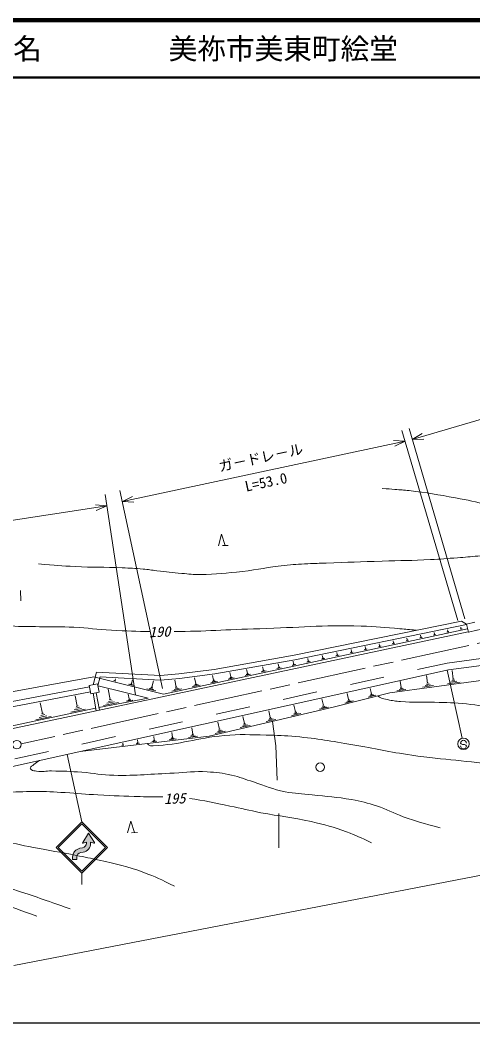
# Model space of a CAD drawing. Units: millimetres, scale not verified. Extents: x 40000 to 680000, y 20000 to 380000.
# Drawn here: x 379071 to 458127, y 205000 to 380000 of the extents above; entities that cross this region are included whole.
import ezdxf
from ezdxf.enums import TextEntityAlignment as Align

# ---------------------------------------------------------------- set-up
doc = ezdxf.new("R2010")
doc.units = ezdxf.units.MM
doc.header["$LTSCALE"] = 1000
doc.linetypes.add('CHAIN', pattern=[18.5, 12, -1.5, 3.5, -1.5])
doc.linetypes.add('DASHED_SPACED', pattern=[12, 6, -6])
for name, color, linetype, lineweight in [('M-BMK', 2, 'CHAIN', 13), ('M-TTL', 2, 'Continuous', 140), ('M-TTL-BAND', 7, 'Continuous', 25), ('M-TTL-LINE', 7, 'Continuous', 50), ('M-TTL-TXT', 7, 'Continuous', 13)]:
    doc.layers.add(name, color=color, linetype=linetype, lineweight=lineweight)
doc.styles.add('@ＭＳ ゴシック', font='')
doc.styles.add('ＭＳ ゴシック', font='')
doc.styles.get('@ＭＳ ゴシック').set_extended_font_data('@MS Gothic')
doc.styles.get('ＭＳ ゴシック').set_extended_font_data('MS Gothic')

msp = doc.modelspace()

# ---------------------------------------------------------------- hatches: boundary and pattern name
at = {"layer": 'M-TTL-TXT'}
msp.add_hatch(color=256, dxfattribs=at).paths.add_polyline_path([(391023, 238112), (392038, 236470, -0.69923), (391950, 236359), (391950, 236359), (391397, 236540), (391397, 236360, -0.36397), (390097, 234810), (390097, 234810), (389665, 234734, 0.36397), (388984, 233922), (388984, 233507), (388234, 233507), (388234, 233922, -0.36397), (389535, 235472), (389967, 235548, 0.36397), (390648, 236360), (390648, 236540), (390095, 236359, -0.69923), (390008, 236470)])

# ---------------------------------------------------------------- linework, layer by layer
at = {"layer": 'M-BMK'}
msp.add_line((475470, 274837), (379259, 253725), dxfattribs=at)
at = {"layer": 'M-TTL'}
msp.add_line((680000, 380000), (40000, 380000), dxfattribs=at)
at = {"layer": 'M-TTL-BAND'}
msp.add_line((40000, 205000), (579000, 205000), dxfattribs=at)
at = {"layer": 'M-TTL-LINE'}
msp.add_line((40000, 370000), (680000, 370000), dxfattribs=at)
at = {"layer": 'M-TTL-TXT'}
for p, q in [((571650, 343321), (447537, 306811)), ((455500, 275207), (445735, 308402)), ((456737, 275535), (446972, 308730)), ((396928, 295961), (446282, 306542)), ((446282, 306542), (444284, 306643)), ((444501, 305631), (446282, 306542)), ((449244, 307853), (447537, 306811)), ((447537, 306811), (449536, 306860)), ((403916, 263366), (396509, 297917)), ((399209, 262259), (393907, 297191)), ((398708, 296873), (396928, 295961)), ((396928, 295961), (398925, 295860)), ((349890, 288487), (394207, 295214)), ((394207, 295214), (392219, 295436)), ((392375, 294412), (394207, 295214)), ((413690, 288274), (414224, 290292)), ((414224, 290292), (414889, 288313)), ((415389, 288329), (414390, 288297)), ((379191, 278683), (379134, 280432)), ((456117, 275133), (457019, 274576)), ((457010, 274573), (458427, 274939)), ((451391, 272852), (451331, 273132)), ((453940, 273273), (453562, 273191)), ((453837, 273290), (453648, 273250)), ((453727, 273346), (453670, 273611)), ((453782, 273318), (453687, 273298)), ((453750, 273351), (453703, 273341)), ((456243, 273766), (455885, 273690)), ((456146, 273783), (455967, 273745)), ((456041, 273835), (455987, 274085)), ((456093, 273809), (456004, 273790)), ((456063, 273840), (456019, 273830)), ((457010, 274573), (457365, 273199)), ((457365, 273199), (458782, 273565)), ((444518, 271253), (444053, 271153)), ((444392, 271274), (444159, 271224)), ((444256, 271342), (444186, 271668)), ((444324, 271308), (444207, 271283)), ((444285, 271349), (444227, 271336)), ((446906, 271765), (446463, 271670)), ((446786, 271785), (446564, 271738)), ((446656, 271850), (446589, 272160)), ((446721, 271818), (446610, 271794)), ((446683, 271856), (446628, 271844)), ((449272, 272272), (448851, 272181)), ((449158, 272291), (448947, 272246)), ((449034, 272353), (448971, 272648)), ((449096, 272322), (448991, 272300)), ((449060, 272359), (449008, 272347)), ((451617, 272775), (451217, 272689)), ((451508, 272793), (451308, 272750)), ((451450, 272822), (451350, 272801)), ((451416, 272857), (451366, 272846)), ((434434, 269265), (434350, 269653)), ((437223, 269689), (436691, 269575)), ((437079, 269713), (436813, 269656)), ((436923, 269791), (436843, 270164)), ((437001, 269752), (436868, 269724)), ((436956, 269798), (436889, 269784)), ((439677, 270215), (439167, 270106)), ((439538, 270238), (439284, 270184)), ((439389, 270313), (439313, 270670)), ((439464, 270276), (439336, 270248)), ((439421, 270320), (439357, 270306)), ((442108, 270736), (441621, 270632)), ((441976, 270759), (441733, 270706)), ((441833, 270830), (441760, 271171)), ((441905, 270794), (441783, 270768)), ((441864, 270837), (441803, 270823)), ((426828, 267659), (426733, 268103)), ((429726, 268081), (429125, 267953)), ((429563, 268109), (429263, 268045)), ((429387, 268197), (429297, 268618)), ((429475, 268153), (429325, 268121)), ((429425, 268205), (429349, 268189)), ((432248, 268622), (431670, 268498)), ((432091, 268649), (431802, 268587)), ((431922, 268733), (431835, 269138)), ((432006, 268691), (431862, 268660)), ((431958, 268741), (431886, 268726)), ((434747, 269158), (434192, 269039)), ((434596, 269184), (434319, 269124)), ((434515, 269224), (434376, 269194)), ((434468, 269272), (434399, 269257)), ((415863, 265434), (415708, 266157)), ((418753, 266020), (418614, 266670)), ((418811, 266033), (418695, 266008)), ((422009, 266427), (421182, 266250)), ((421784, 266465), (421371, 266377)), ((421542, 266586), (421418, 267165)), ((421663, 266526), (421456, 266482)), ((421594, 266597), (421490, 266575)), ((424644, 266992), (423915, 266836)), ((424446, 267026), (424082, 266948)), ((424233, 267132), (424123, 267642)), ((424339, 267079), (424157, 267040)), ((424278, 267142), (424187, 267123)), ((427186, 267537), (426552, 267401)), ((427014, 267566), (426697, 267498)), ((426921, 267613), (426763, 267579)), ((426868, 267668), (426789, 267651)), ((453655, 266577), (456267, 254677)), ((454692, 264979), (454487, 266502)), ((395797, 264643), (395448, 264729)), ((395718, 264700), (395543, 264743)), ((395683, 264745), (395596, 264767)), ((395670, 264786), (395626, 264796)), ((395648, 264791), (395708, 265035)), ((398579, 264243), (398467, 264270)), ((398523, 264257), (398677, 264882)), ((402080, 263596), (402350, 264692)), ((406326, 263613), (406063, 264837)), ((409729, 264242), (409515, 265241)), ((409818, 264261), (409640, 264223)), ((413522, 264607), (412358, 264358)), ((413206, 264661), (412624, 264537)), ((412865, 264832), (412690, 265646)), ((413035, 264747), (412745, 264684)), ((412938, 264847), (412792, 264816)), ((416446, 265234), (415412, 265013)), ((416165, 265282), (415649, 265172)), ((416014, 265358), (415756, 265303)), ((415927, 265448), (415798, 265420)), ((419277, 265841), (418349, 265642)), ((419025, 265884), (418561, 265785)), ((418889, 265952), (418657, 265903)), ((445583, 263541), (445435, 264644)), ((450209, 264306), (450030, 265640)), ((450328, 264322), (450090, 264290)), ((455867, 264473), (453692, 264181)), ((455294, 264617), (454206, 264471)), ((454993, 264798), (454449, 264725)), ((454828, 264997), (454556, 264961)), ((373890, 260379), (391197, 263675)), ((373978, 259442), (391372, 262754)), ((391160, 263871), (392615, 264149)), ((391160, 263871), (391431, 262450)), ((391431, 262450), (392887, 262728)), ((391819, 262524), (392339, 259461)), ((392370, 262629), (392916, 259584)), ((392615, 264149), (392887, 262728)), ((392679, 263813), (401438, 261658)), ((394800, 261430), (394460, 263250)), ((398904, 263879), (398011, 264099)), ((398702, 264023), (398256, 264133)), ((398613, 264140), (398389, 264195)), ((402748, 262933), (401182, 263319)), ((402395, 263186), (401612, 263379)), ((402238, 263391), (401846, 263487)), ((402178, 263572), (401983, 263620)), ((407312, 263276), (405564, 262901)), ((406838, 263357), (405964, 263170)), ((406582, 263485), (406145, 263392)), ((406435, 263637), (406216, 263590)), ((410534, 263967), (409107, 263661)), ((410147, 264033), (409433, 263880)), ((409938, 264138), (409581, 264061)), ((440403, 262429), (440157, 263382)), ((446434, 263174), (444859, 262963)), ((446020, 263279), (445232, 263173)), ((445801, 263410), (445408, 263357)), ((445682, 263555), (445485, 263528)), ((451239, 263862), (449333, 263606)), ((450737, 263989), (449784, 263861)), ((450473, 264148), (449997, 264084)), ((382978, 259001), (382578, 260876)), ((389052, 260276), (388666, 262089)), ((392832, 260051), (401438, 261658)), ((396246, 260892), (393646, 260407)), ((395548, 261031), (394247, 260788)), ((395174, 261230), (394524, 261109)), ((394963, 261460), (394638, 261399)), ((398745, 261340), (397597, 261126)), ((398436, 261401), (397862, 261294)), ((398107, 261577), (397956, 262381)), ((398271, 261489), (397984, 261436)), ((398178, 261591), (398035, 261564)), ((432012, 260420), (431747, 261560)), ((437263, 261184), (435788, 260804)), ((436856, 261236), (436119, 261046)), ((436411, 261436), (436145, 262468)), ((436634, 261336), (436265, 261241)), ((436503, 261460), (436319, 261412)), ((441189, 262197), (439828, 261845)), ((440814, 262245), (440133, 262069)), ((440609, 262337), (440268, 262249)), ((440488, 262451), (440318, 262407)), ((374176, 256079), (392258, 259936)), ((383145, 259036), (382810, 258965)), ((390513, 259776), (387923, 259223)), ((389810, 259896), (388515, 259620)), ((389431, 260086), (388784, 259948)), ((389214, 260311), (388891, 260242)), ((422752, 258282), (422477, 259470)), ((427640, 259050), (426809, 258858)), ((427148, 259286), (426878, 260450)), ((427394, 259168), (426978, 259072)), ((427251, 259311), (427044, 259262)), ((432939, 260120), (431310, 259743)), ((432494, 260189), (431680, 260000)), ((432253, 260304), (431846, 260210)), ((432113, 260444), (431910, 260396)), ((384488, 258483), (381810, 257911)), ((383762, 258608), (382422, 258322)), ((383370, 258804), (382700, 258661)), ((413904, 256227), (413618, 257463)), ((418246, 257248), (417965, 258459)), ((418354, 257273), (418138, 257223)), ((423719, 257970), (422022, 257576)), ((423255, 258041), (422407, 257844)), ((423004, 258161), (422580, 258063)), ((422858, 258307), (422646, 258257)), ((428094, 258980), (426432, 258595)), ((405665, 254859), (405563, 255707)), ((409203, 255390), (409072, 256485)), ((414910, 255902), (413144, 255493)), ((414427, 255976), (413544, 255771)), ((414166, 256101), (413724, 255999)), ((414014, 256252), (413794, 256201)), ((419232, 256929), (417501, 256528)), ((418759, 257002), (417893, 256801)), ((418502, 257125), (418070, 257024)), ((397025, 253562), (396996, 253807)), ((399935, 253804), (399327, 253731)), ((399776, 253846), (399472, 253810)), ((399693, 253898), (399541, 253880)), ((399609, 253950), (399558, 254375)), ((399647, 253954), (399571, 253945)), ((402958, 254166), (402064, 254059)), ((402724, 254228), (402277, 254175)), ((402601, 254304), (402378, 254278)), ((402479, 254380), (402404, 255006)), ((402535, 254387), (402423, 254374)), ((406314, 254568), (405103, 254422)), ((405997, 254652), (405391, 254580)), ((405831, 254755), (405528, 254719)), ((405741, 254868), (405589, 254849)), ((410041, 255014), (408477, 254826)), ((409631, 255123), (408849, 255030)), ((409417, 255257), (409026, 255210)), ((409300, 255401), (409105, 255378)), ((456081, 253711), (455982, 253829)), ((571650, 252413), (378000, 215000)), ((397213, 253478), (396863, 253436)), ((397121, 253502), (396946, 253481)), ((397073, 253532), (396986, 253522)), ((397047, 253564), (397003, 253559)), ((456326, 253572), (456081, 253711)), ((456627, 253569), (456326, 253572)), ((456872, 253457), (456627, 253569)), ((456978, 253321), (456872, 253457)), ((387269, 251853), (389856, 240064)), ((389856, 240064), (385401, 235609)), ((394310, 235609), (389856, 240064)), ((397846, 238178), (398380, 240196)), ((398380, 240196), (399045, 238217)), ((389856, 239746), (385719, 235609)), ((393992, 235609), (389856, 239746)), ((391023, 238112), (390008, 236470)), ((391023, 238112), (392038, 236470)), ((399545, 238233), (398545, 238200)), ((390095, 236359), (390648, 236540)), ((390648, 236540), (390648, 236360)), ((390648, 236540), (390648, 236295)), ((391950, 236359), (391397, 236540)), ((391397, 236540), (391397, 236360)), ((391397, 236540), (391397, 236295)), ((385401, 235609), (389856, 231154)), ((385719, 235609), (389856, 231472)), ((389535, 235472), (389967, 235548)), ((389665, 234734), (390097, 234810)), ((389856, 231154), (394310, 235609)), ((389856, 231472), (393992, 235609)), ((388234, 233922), (388234, 233507)), ((388234, 233507), (388984, 233507)), ((388984, 233922), (388984, 233507)), ((389856, 231154), (389856, 229154))]:
    msp.add_line(p, q, dxfattribs=at)
at = {"layer": 'M-TTL-TXT', "linetype": 'DASHED_SPACED'}
for points in [[(354722, 245863), (453626, 267800), (474477, 270547), (504002, 276839), (516252, 279792), (530487, 283642), (536803, 285799), (550187, 291145), (571650, 301842)], [(457320, 273206), (492657, 281048), (500805, 282944), (518222, 287884), (533025, 293056)], [(423125, 257614), (423691, 253360), (424247, 241552), (424206, 232874)]]:
    msp.add_lwpolyline(points, dxfattribs=at)
at = {"layer": 'M-TTL-TXT'}
for points in [[(354383, 244559), (453835, 266617), (474681, 269364), (504268, 275669), (516549, 278629), (530838, 282494), (537220, 284673), (550678, 290049), (571650, 300501)], [(391861, 264005), (392443, 266202), (403584, 265626), (406806, 265903), (412968, 266689), (426904, 269149), (456117, 275133)], [(353897, 254501), (354296, 253956), (367250, 254425), (373704, 255514), (457314, 273234)], [(391959, 265381), (404126, 262389), (457197, 273766)], [(392662, 263903), (393050, 265370), (403597, 264824), (406891, 265107), (413088, 265898), (427054, 268363), (457029, 274503)], [(443635, 262628), (466810, 265739), (491645, 270303), (491989, 266760)], [(359809, 261887), (361260, 261386), (364703, 261309), (370817, 261530), (391959, 265381)], [(389550, 252359), (412095, 255058), (433741, 260074), (443635, 262628)]]:
    msp.add_lwpolyline(points, dxfattribs=at)
for centre, radius in [((378526, 253564), 750), ((456481, 253700), 1000), ((431456, 249640), 750)]:
    msp.add_circle(centre, radius, dxfattribs=at)
for centre, radius, start, end in [((456482, 253825), 500, 359.55488, 179.55488), ((456478, 253325), 500, 179.55488, 359.55488), ((389823, 236360), 824, 280, 0), ((390071, 236430), 75, 148.28723, 288.13651), ((389823, 236360), 1574, 280, 0), ((391974, 236430), 75, 251.86349, 31.71277), ((389808, 233922), 1574, 100, 180), ((389808, 233922), 824, 100, 180)]:
    msp.add_arc(centre, radius, start, end, dxfattribs=at)
for points, knots in [([(442267, 298265), (443362, 298186), (443639, 298166), (444517, 298098), (445479, 298024), (446020, 298011), (446978, 297900), (450162, 297531), (451928, 297185), (455085, 296628), (457307, 296236), (458525, 295877), (460744, 295469), (462573, 295133), (463605, 294973), (465455, 294776), (466393, 294675), (466922, 294642), (467864, 294600), (469486, 294527), (470397, 294545), (472020, 294543), (476431, 294536), (478901, 294681), (483313, 294686), (486846, 294690), (488838, 294896), (492358, 294586), (493921, 294448), (494821, 294424), (496334, 294007), (497487, 293690), (498131, 293455), (499181, 292882), (500798, 292001), (501644, 291338), (502917, 290008), (504051, 288824), (504433, 288246), (505421, 286642)], [0, 0, 0, 0, 1, 1, 1, 2, 2, 2, 3, 3, 3, 4, 4, 4, 5, 5, 5, 6, 6, 6, 7, 7, 7, 8, 8, 8, 9, 9, 9, 10, 10, 10, 11, 11, 11, 12, 12, 12, 13, 13, 13, 13]), ([(382297, 285106), (385353, 284834), (386176, 284773), (388667, 284637), (391875, 284461), (393680, 284560), (396890, 284421), (398316, 284359), (399116, 284335), (400538, 284205), (401486, 284119), (402012, 284021), (402959, 283914), (404655, 283721), (405601, 283569), (407303, 283440), (408560, 283346), (409264, 283232), (410525, 283249), (413414, 283289), (415030, 283485), (417903, 283799), (420744, 284110), (422306, 284525), (425149, 284822), (426767, 284991), (427678, 285036), (429302, 285128), (430554, 285199), (431257, 285202), (432510, 285247), (436316, 285383), (438448, 285456), (442254, 285581), (445557, 285690), (447410, 285688), (450712, 285845), (452558, 285933), (453590, 286031), (455434, 286171), (456827, 286277), (457606, 286350), (458998, 286472), (460713, 286622), (461679, 286659), (463388, 286867), (465086, 287074), (466028, 287262), (467722, 287496), (470019, 287813), (471308, 287963), (473607, 288260), (475408, 288493), (476408, 288703), (478218, 288853), (479007, 288918), (479450, 288935), (480241, 288948), (480920, 288958), (481304, 288987), (481980, 288923), (483260, 288804), (483987, 288662), (485197, 288231), (485893, 287982), (486273, 287764), (486837, 287288), (487389, 286821), (487683, 286527), (488106, 285940), (488441, 285474), (488543, 285156), (488768, 284628), (489078, 283900), (489134, 283600), (489357, 282690)], [0, 0, 0, 0, 1, 1, 1, 2, 2, 2, 3, 3, 3, 4, 4, 4, 5, 5, 5, 6, 6, 6, 7, 7, 7, 8, 8, 8, 9, 9, 9, 10, 10, 10, 11, 11, 11, 12, 12, 12, 13, 13, 13, 14, 14, 14, 15, 15, 15, 16, 16, 16, 17, 17, 17, 18, 18, 18, 19, 19, 19, 20, 20, 20, 21, 21, 21, 22, 22, 22, 23, 23, 23, 24, 24, 24, 25, 25, 25, 25]), ([(334489, 272995), (335474, 272945), (335747, 272933), (336554, 272935), (337439, 272937), (337940, 272914), (338819, 273025), (339748, 273142), (340248, 273329), (341164, 273524), (341983, 273698), (342441, 273801), (343261, 273968), (344122, 274142), (344600, 274265), (345468, 274400), (346817, 274609), (347585, 274631), (348945, 274748), (349648, 274809), (350043, 274852), (350748, 274858), (352112, 274869), (352870, 274695), (354233, 274654), (355794, 274606), (356675, 274548), (358231, 274678), (359628, 274795), (360405, 274935), (361778, 275215), (363276, 275521), (364074, 275889), (365584, 276123), (366315, 276236), (366738, 276347), (367472, 276260), (368150, 276179), (368623, 276265), (369175, 275862), (369596, 275555), (369734, 275264), (370018, 274826), (370147, 274626), (370167, 274481), (370310, 274291), (370414, 274153), (370455, 274003), (370627, 273981), (370948, 273941), (371111, 274139), (371394, 274297), (371661, 274446), (371768, 274605), (372047, 274729), (372372, 274874), (372566, 274963), (372921, 274984), (373468, 275016), (373776, 274951), (374319, 274875), (375561, 274702), (376236, 274469), (377482, 274315), (379411, 274077), (380512, 274197), (382455, 274144), (384799, 274079), (386115, 274153), (388457, 274035), (391026, 273906), (392456, 273694), (395024, 273547), (397691, 273395), (399431, 273321), (401717, 273291)], [0, 0, 0, 0, 1, 1, 1, 2, 2, 2, 3, 3, 3, 4, 4, 4, 5, 5, 5, 6, 6, 6, 7, 7, 7, 8, 8, 8, 9, 9, 9, 10, 10, 10, 11, 11, 11, 12, 12, 12, 13, 13, 13, 14, 14, 14, 15, 15, 15, 16, 16, 16, 17, 17, 17, 18, 18, 18, 19, 19, 19, 20, 20, 20, 21, 21, 21, 22, 22, 22, 23, 23, 23, 24, 24, 24, 25, 25, 25, 25]), ([(405950, 273283), (411336, 273335), (414970, 273631), (420904, 273797), (427812, 273991), (431682, 274457), (438589, 274253), (441247, 274175), (442733, 274036), (445382, 273798), (446502, 273698), (446865, 273668), (448247, 273521)], [0, 0, 0, 0, 1, 1, 1, 2, 2, 2, 3, 3, 3, 4, 4, 4, 4]), ([(441526, 262083), (441692, 261934), (441769, 261891), (441938, 261788), (442389, 261513), (442726, 261544), (443239, 261418), (444108, 261205), (444614, 261162), (445505, 261080), (447809, 260868), (449115, 261039), (451428, 260964), (453610, 260892), (454839, 260907), (457009, 260668), (459149, 260433), (460333, 260182), (462446, 259771), (464529, 259365), (465659, 258968), (467740, 258553), (470493, 258004), (472086, 257951), (474819, 257309), (476647, 256879), (477735, 256771), (479441, 255987), (480288, 255598), (480803, 255391), (481486, 254755), (482097, 254187), (482335, 253753), (482720, 253013), (483476, 251563), (483147, 250488), (483649, 248931), (483764, 248573), (483807, 248358), (483999, 248034), (484199, 247695), (484330, 247574), (484654, 247268)], [0, 0, 0, 0, 1, 1, 1, 2, 2, 2, 3, 3, 3, 4, 4, 4, 5, 5, 5, 6, 6, 6, 7, 7, 7, 8, 8, 8, 9, 9, 9, 10, 10, 10, 11, 11, 11, 12, 12, 12, 13, 13, 13, 14, 14, 14, 14]), ([(401307, 253767), (401445, 253587), (401524, 253487), (401722, 253400), (401928, 253309), (402071, 253340), (402295, 253350), (407185, 253566), (409821, 254707), (414695, 255160), (417545, 255424), (419160, 255277), (422021, 255223), (424054, 255184), (425196, 255161), (427220, 254975), (431121, 254617), (433280, 254176), (437145, 253539), (441172, 252875), (443394, 252295), (447435, 251726), (453453, 250877), (456878, 250806), (462884, 249878), (464542, 249622), (465470, 249443), (467088, 248998), (469375, 248367), (470690, 247903), (472663, 246585), (473913, 245750), (474409, 245364), (475657, 244164)], [0, 0, 0, 0, 1, 1, 1, 2, 2, 2, 3, 3, 3, 4, 4, 4, 5, 5, 5, 6, 6, 6, 7, 7, 7, 8, 8, 8, 9, 9, 9, 10, 10, 10, 11, 11, 11, 11]), ([(322732, 253061), (323311, 252567), (323465, 252436), (323948, 252050), (324432, 251663), (324730, 251478), (325207, 251083), (326653, 249886), (327382, 249122), (328757, 247844), (329596, 247064), (329999, 246556), (330850, 245789), (334092, 242871), (335903, 241222), (339323, 238515), (341182, 237043), (342170, 236136), (344167, 234858), (346224, 233543), (347315, 232650), (349570, 231713), (350930, 231148), (351727, 230869), (353179, 230622), (355516, 230224), (356855, 230212), (359219, 230033), (360680, 229923), (361512, 230008), (362962, 229798), (365193, 229474), (366416, 229103), (368574, 228451), (371306, 227626), (372777, 226982), (375460, 226013), (378017, 225090), (378825, 224790), (381993, 223611)], [0, 0, 0, 0, 1, 1, 1, 2, 2, 2, 3, 3, 3, 4, 4, 4, 5, 5, 5, 6, 6, 6, 7, 7, 7, 8, 8, 8, 9, 9, 9, 10, 10, 10, 11, 11, 11, 12, 12, 12, 13, 13, 13, 13]), ([(329674, 251726), (329671, 251168), (329717, 250932), (329841, 250441), (330089, 249463), (330612, 249063), (331216, 248255), (332011, 247194), (332726, 246841), (333676, 245917), (335576, 244069), (336482, 242862), (338500, 241143), (340908, 239090), (342487, 238212), (345216, 236610), (348171, 234875), (349767, 233734), (352958, 232486), (353769, 232169), (354222, 231904), (355090, 231835), (356909, 231691), (357935, 231955), (359759, 231988), (361272, 232015), (362127, 232093), (363634, 231954), (365679, 231766), (366830, 231603), (368825, 231117), (372454, 230233), (374407, 229439), (377957, 228281), (381826, 227019), (383068, 226573), (387808, 224887)], [0, 0, 0, 0, 1, 1, 1, 2, 2, 2, 3, 3, 3, 4, 4, 4, 5, 5, 5, 6, 6, 6, 7, 7, 7, 8, 8, 8, 9, 9, 9, 10, 10, 10, 11, 11, 11, 12, 12, 12, 12]), ([(382452, 250785), (381994, 250483), (381848, 250395), (381500, 250094), (381235, 249865), (380871, 249820), (380856, 249470), (380851, 249356), (380905, 249284), (380995, 249213), (381306, 248966), (381581, 249005), (381971, 248927), (382973, 248726), (383565, 248997), (384586, 248977), (386645, 248936), (387800, 248907), (389852, 248746), (392048, 248574), (393263, 248256), (395465, 248211), (399572, 248127), (401869, 248438), (405974, 248595), (408221, 248681), (409483, 248965), (411727, 248823), (413393, 248718), (414332, 248609), (415962, 248249), (417500, 247910), (418307, 247517), (419811, 247051), (421967, 246384), (423115, 245767), (425334, 245351), (427154, 245009), (428205, 245031), (430045, 244816), (432739, 244500), (434266, 244443), (436937, 243970), (438670, 243664), (439633, 243414), (441307, 242872), (443176, 242266), (444122, 241652), (445970, 240980), (448428, 240085), (449322, 239875), (452385, 239057)], [0, 0, 0, 0, 1, 1, 1, 2, 2, 2, 3, 3, 3, 4, 4, 4, 5, 5, 5, 6, 6, 6, 7, 7, 7, 8, 8, 8, 9, 9, 9, 10, 10, 10, 11, 11, 11, 12, 12, 12, 13, 13, 13, 14, 14, 14, 15, 15, 15, 16, 16, 16, 17, 17, 17, 17]), ([(358574, 245488), (358859, 245218), (359019, 245136), (359335, 244959), (360282, 244430), (361013, 244727), (362094, 244639), (363209, 244549), (363839, 244631), (364957, 244659), (367518, 244722), (368948, 244862), (371507, 244976), (375451, 245151), (377658, 245351), (381605, 245384), (383696, 245402), (384867, 245308), (386956, 245200), (389192, 245084), (390438, 244914), (392674, 244788), (395544, 244626), (397155, 244605), (400028, 244499), (401569, 244443), (402783, 244460), (403988, 244452)], [0, 0, 0, 0, 1, 1, 1, 2, 2, 2, 3, 3, 3, 4, 4, 4, 5, 5, 5, 6, 6, 6, 7, 7, 7, 8, 8, 8, 9, 9, 9, 9]), ([(408626, 244165), (411300, 243836), (412916, 243396), (415698, 242851), (417815, 242436), (418979, 242098), (421097, 241692), (424512, 241037), (426475, 240926), (429863, 240144), (432321, 239576), (433704, 239229), (436063, 238335), (437802, 237676), (438419, 237407), (440427, 236434)], [0, 0, 0, 0, 1, 1, 1, 2, 2, 2, 3, 3, 3, 4, 4, 4, 5, 5, 5, 5]), ([(344706, 240923), (345738, 239904), (346063, 239555), (347066, 238847), (347865, 238283), (348316, 237946), (349214, 237558), (350627, 236947), (351443, 236582), (352965, 236342), (354067, 236167), (354725, 236018), (355820, 236234), (356938, 236455), (357541, 236700), (358593, 237136), (358968, 237291), (359164, 237410), (359528, 237589), (360112, 237876), (360412, 238098), (361020, 238328), (361418, 238478), (361675, 238452), (362099, 238479), (363684, 238581), (364582, 238515), (366161, 238357), (367800, 238193), (368718, 238090), (370344, 237832), (374693, 237143), (377075, 236459), (381398, 235627), (384332, 235062), (385986, 234802), (388918, 234227), (390464, 233923), (391332, 233764), (392867, 233407), (395943, 232690), (397706, 232368), (400660, 231250), (402797, 230441), (403571, 230101), (406009, 228881)], [0, 0, 0, 0, 1, 1, 1, 2, 2, 2, 3, 3, 3, 4, 4, 4, 5, 5, 5, 6, 6, 6, 7, 7, 7, 8, 8, 8, 9, 9, 9, 10, 10, 10, 11, 11, 11, 12, 12, 12, 13, 13, 13, 14, 14, 14, 15, 15, 15, 15])]:
    msp.add_open_spline(points, degree=3, knots=knots, dxfattribs=at)

# ---------------------------------------------------------------- texts
at = {"layer": 'M-TTL-TXT', "style": 'ＭＳ ゴシック'}
for s, p in [('地 名', (370380, 375000)), ('美祢市美東町絵堂', (405024, 375000))]:
    msp.add_text(s, height=3666, dxfattribs=at).set_placement(p, align=Align.MIDDLE_LEFT)
msp.add_text('ガ－ドレ－ル', height=1833, rotation=12.1, dxfattribs=at).set_placement((421395, 302230), align=Align.BOTTOM_CENTER)
at = {"layer": 'M-TTL-TXT', "style": '@ＭＳ ゴシック'}
msp.add_text('L=53.0', height=1833, rotation=12.1, dxfattribs=at).set_placement((421815, 300274), align=Align.TOP_CENTER)
at = {"layer": 'M-TTL-TXT', "style": 'ＭＳ ゴシック', "oblique": 15}
for s, p in [('190', (403433, 273269)), ('195', (406067, 244174))]:
    msp.add_text(s, height=1833, rotation=1.875, dxfattribs=at).set_placement(p, align=Align.MIDDLE_CENTER)

doc.saveas('drawing.dxf')
